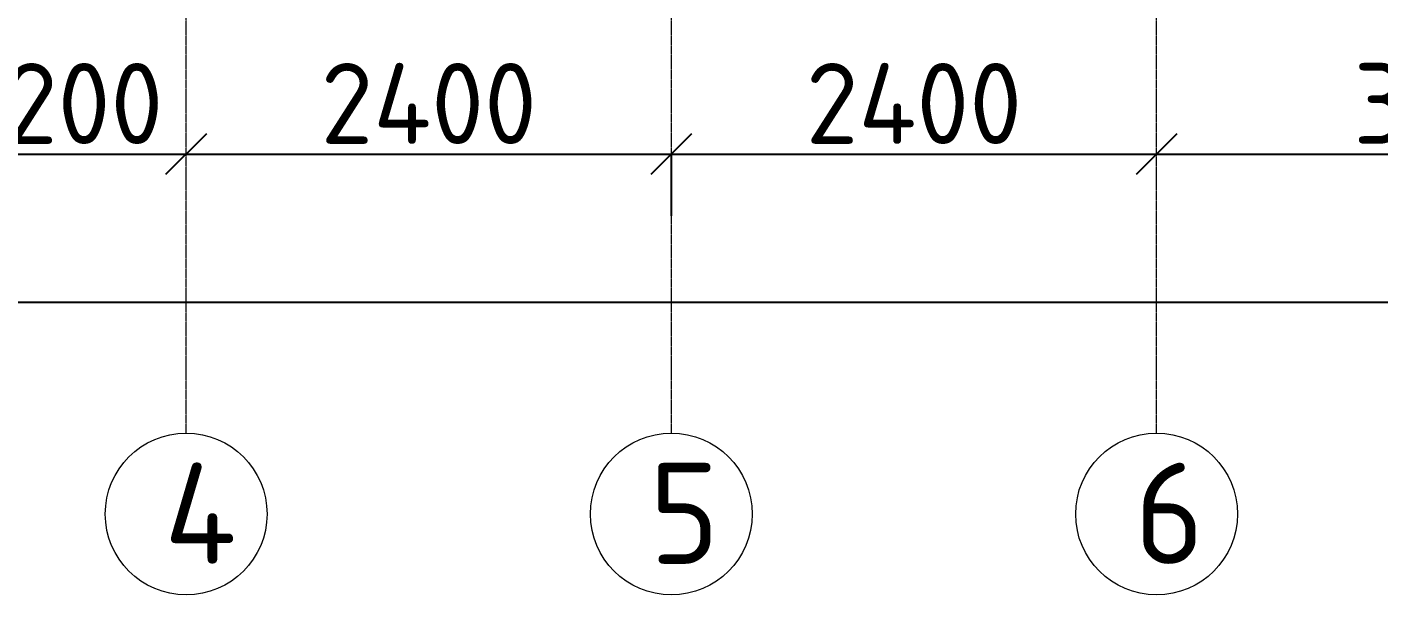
# Model space of a CAD drawing. Header units: millimetres. Extents: x -10163 to 1081624, y -5450 to 230390.
# Drawn here: x 316390 to 323077, y 52195 to 55003 of the extents above; entities that cross this region are included whole.
import ezdxf

# ---------------------------------------------------------------- set-up
doc = ezdxf.new("R2010")
doc.units = ezdxf.units.MM
doc.header["$PDMODE"] = 35
doc.linetypes.add('Штрих-пунктир', pattern=[24, 20, -1.5, 1, -1.5])
doc.layers.add('Оси 2', color=253, linetype='Continuous')
doc.layers.add('Покрытия', color=50, linetype='Continuous')
doc.styles.add('ГОСТ', font='GOST Common.ttf', dxfattribs={"height": 400})
doc.dimstyles.new('ГОСТ', dxfattribs={"dimtxt": 400, "dimasz": 200, "dimexe": 0.18, "dimexo": 0.0625, "dimgap": 50, "dimtad": 1, "dimdec": 0, "dimzin": 0, "dimdsep": 46, "dimtxsty": 'ГОСТ', "dimblk": 'OBLIQUE', "dimcen": 0.09, "dimadec": 0, "dimazin": 0, "dimtfac": 1, "dimtdec": 0, "dimtofl": 0, "dimtmove": 0, "dimatfit": 3, "dimldrblk": 'NONE', "dimfxl": 1, "dimtolj": 1, "dimtzin": 0, "dimarcsym": 0})

# ---------------------------------------------------------------- blocks, each defined once
blk = doc.blocks.new('_Oblique')
at = {"color": 0, "linetype": 'ByBlock', "lineweight": -2}
blk.add_line((-0.5, -0.5), (0.5, 0.5), dxfattribs=at)
blk = doc.blocks.new('*D967')
at = {"layer": 'Defpoints', "color": 0, "transparency": 16777216}
for p in [(315977.3, 54374.7), (317177.3, 54374.7), (317177.3, 54374.7)]:
    blk.add_point(p, dxfattribs=at)
at = {"layer": 'Покрытия', "color": 0, "lineweight": -2, "transparency": 16777216}
for p, q in [((315977.3, 54374.8), (315977.3, 54374.9)), ((315977.3, 54374.7), (317177.3, 54374.7)), ((317177.3, 54374.8), (317177.3, 54374.9))]:
    blk.add_line(p, q, dxfattribs=at)
at = {"layer": 'Покрытия', "color": 0, "lineweight": -2, "transparency": 16777216, "xscale": 200, "yscale": 200, "zscale": 200, "rotation": 180}
blk.add_blockref('_Oblique', (315977.3, 54374.7), dxfattribs=at)
at = {"layer": 'Покрытия', "color": 0, "lineweight": -2, "transparency": 16777216, "xscale": 200, "yscale": 200, "zscale": 200}
blk.add_blockref('_Oblique', (317177.3, 54374.7), dxfattribs=at)
at = {"layer": 'Покрытия', "color": 0, "lineweight": 9, "transparency": 16777216, "insert": (316577.3, 54624.7), "char_height": 400, "attachment_point": 5, "style": 'ГОСТ'}
blk.add_mtext('\\A1;1200', dxfattribs=at)
blk = doc.blocks.new('_None')
blk = doc.blocks.new('*D968')
at = {"layer": 'Defpoints', "color": 0, "transparency": 16777216}
for p in [(317177.3, 54374.7), (319577.3, 54374.7), (319577.3, 54070)]:
    blk.add_point(p, dxfattribs=at)
at = {"layer": 'Покрытия', "color": 0, "lineweight": -2, "transparency": 16777216}
for p, q in [((317177.3, 54374.8), (317177.3, 54374.9)), ((317177.3, 54374.7), (319577.3, 54374.7)), ((319577.3, 54070.1), (319577.3, 54374.9))]:
    blk.add_line(p, q, dxfattribs=at)
at = {"layer": 'Покрытия', "color": 0, "lineweight": -2, "transparency": 16777216, "xscale": 200, "yscale": 200, "zscale": 200, "rotation": 180}
blk.add_blockref('_Oblique', (317177.3, 54374.7), dxfattribs=at)
at = {"layer": 'Покрытия', "color": 0, "lineweight": -2, "transparency": 16777216, "xscale": 200, "yscale": 200, "zscale": 200}
blk.add_blockref('_Oblique', (319577.3, 54374.7), dxfattribs=at)
at = {"layer": 'Покрытия', "color": 0, "lineweight": 9, "transparency": 16777216, "insert": (318377.3, 54624.7), "char_height": 400, "attachment_point": 5, "style": 'ГОСТ'}
blk.add_mtext('\\A1;2400', dxfattribs=at)
blk = doc.blocks.new('*D969')
at = {"layer": 'Defpoints', "color": 0, "transparency": 16777216}
for p in [(321977.3, 54374.7), (321977.3, 54374.7), (319577.3, 54070)]:
    blk.add_point(p, dxfattribs=at)
at = {"layer": 'Покрытия', "color": 0, "lineweight": -2, "transparency": 16777216}
for p, q in [((319577.3, 54070.1), (319577.3, 54374.9)), ((319577.3, 54374.7), (321977.3, 54374.7)), ((321977.3, 54374.8), (321977.3, 54374.9))]:
    blk.add_line(p, q, dxfattribs=at)
at = {"layer": 'Покрытия', "color": 0, "lineweight": -2, "transparency": 16777216, "xscale": 200, "yscale": 200, "zscale": 200, "rotation": 180}
blk.add_blockref('_Oblique', (319577.3, 54374.7), dxfattribs=at)
at = {"layer": 'Покрытия', "color": 0, "lineweight": -2, "transparency": 16777216, "xscale": 200, "yscale": 200, "zscale": 200}
blk.add_blockref('_Oblique', (321977.3, 54374.7), dxfattribs=at)
at = {"layer": 'Покрытия', "color": 0, "lineweight": 9, "transparency": 16777216, "insert": (320777.3, 54624.7), "char_height": 400, "attachment_point": 5, "style": 'ГОСТ'}
blk.add_mtext('\\A1;2400', dxfattribs=at)
blk = doc.blocks.new('*D970')
at = {"layer": 'Defpoints', "color": 0, "transparency": 16777216}
for p in [(321977.3, 54374.7), (324977.3, 54374.7), (324977.3, 54102.5)]:
    blk.add_point(p, dxfattribs=at)
at = {"layer": 'Покрытия', "color": 0, "lineweight": -2, "transparency": 16777216}
for p, q in [((321977.3, 54374.8), (321977.3, 54374.9)), ((321977.3, 54374.7), (324977.3, 54374.7)), ((324977.3, 54102.6), (324977.3, 54374.9))]:
    blk.add_line(p, q, dxfattribs=at)
at = {"layer": 'Покрытия', "color": 0, "lineweight": -2, "transparency": 16777216, "xscale": 200, "yscale": 200, "zscale": 200, "rotation": 180}
blk.add_blockref('_Oblique', (321977.3, 54374.7), dxfattribs=at)
at = {"layer": 'Покрытия', "color": 0, "lineweight": -2, "transparency": 16777216, "xscale": 200, "yscale": 200, "zscale": 200}
blk.add_blockref('_Oblique', (324977.3, 54374.7), dxfattribs=at)
at = {"layer": 'Покрытия', "color": 0, "lineweight": 9, "transparency": 16777216, "insert": (323477.3, 54624.7), "char_height": 400, "attachment_point": 5, "style": 'ГОСТ'}
blk.add_mtext('\\A1;3000', dxfattribs=at)
blk = doc.blocks.new('*D975')
at = {"layer": 'Defpoints', "color": 0, "transparency": 16777216}
for p in [(341177.3, 54076.3), (341177.3, 53642.1), (311177.3, 53324.4)]:
    blk.add_point(p, dxfattribs=at)
at = {"layer": 'Покрытия', "color": 0, "lineweight": -2, "transparency": 16777216}
for p, q in [((341177.3, 54076.2), (341177.3, 53641.9)), ((311177.3, 53324.5), (311177.3, 53642.2)), ((311177.3, 53642.1), (341177.3, 53642.1))]:
    blk.add_line(p, q, dxfattribs=at)
at = {"layer": 'Покрытия', "color": 0, "lineweight": -2, "transparency": 16777216, "xscale": 200, "yscale": 200, "zscale": 200, "rotation": 180}
blk.add_blockref('_Oblique', (311177.3, 53642.1), dxfattribs=at)
at = {"layer": 'Покрытия', "color": 0, "lineweight": -2, "transparency": 16777216, "xscale": 200, "yscale": 200, "zscale": 200}
blk.add_blockref('_Oblique', (341177.3, 53642.1), dxfattribs=at)
at = {"layer": 'Покрытия', "color": 0, "lineweight": 9, "transparency": 16777216, "insert": (326177.3, 53892.1), "char_height": 400, "attachment_point": 5, "style": 'ГОСТ'}
blk.add_mtext('\\A1;30000', dxfattribs=at)

msp = doc.modelspace()

# ---------------------------------------------------------------- linework, layer by layer
at = {"layer": 'Оси 2', "linetype": 'Штрих-пунктир', "lineweight": 9}
for p, q in [((317177.304, 52995.078), (317177.304, 81646.76)), ((317177.304, 52995.078), (317177.304, 81596.76)), ((319577.304, 52995.078), (319577.304, 81646.76)), ((319577.304, 52995.078), (319577.304, 81596.76)), ((321977.304, 52995.078), (321977.304, 81646.76)), ((321977.304, 52995.078), (321977.304, 81596.76))]:
    msp.add_line(p, q, dxfattribs=at)
at = {"layer": 'Оси 2', "lineweight": 9}
for centre in [(317177.304, 52595.078), (319577.304, 52595.078), (321977.304, 52595.078)]:
    msp.add_circle(centre, 400, dxfattribs=at)

# ---------------------------------------------------------------- texts
at = {"layer": 'Оси 2', "lineweight": 9, "char_height": 500, "attachment_point": 1, "style": 'ГОСТ'}
for s, insert in [('4', (317067.938, 52848.8)), ('5', (319467.938, 52848.8)), ('6', (321867.938, 52848.8))]:
    msp.add_mtext_dynamic_manual_height_columns(s, width=529.33393, gutter_width=12.5, heights=[0], dxfattribs=dict(at, insert=insert))

# ---------------------------------------------------------------- dimensions: what is measured, and where the dimension line sits
at = {"layer": 'Покрытия', "lineweight": 9}
for base, p1, p2, picture, middle in [((317177.304, 54374.729), (315977.304, 54374.729), (317177.304, 54374.729), '*D967', (316577.304, 54624.729)), ((319577.304, 54374.729), (317177.304, 54374.729), (319577.304, 54070.015), '*D968', (318377.304, 54624.729)), ((321977.304, 54374.729), (319577.304, 54070.015), (321977.304, 54374.729), '*D969', (320777.304, 54624.729)), ((324977.304, 54374.729), (321977.304, 54374.729), (324977.304, 54102.542), '*D970', (323477.304, 54624.729)), ((341177.304, 53642.061), (311177.304, 53324.434), (341177.304, 54076.311), '*D975', (326177.304, 53892.061))]:
    dim = msp.add_linear_dim(base=base, p1=p1, p2=p2, dimstyle='ГОСТ', dxfattribs=at)
    dim.commit()
    dim.dimension.update_dxf_attribs({"geometry": picture, "text_midpoint": middle})

doc.saveas('drawing.dxf')
